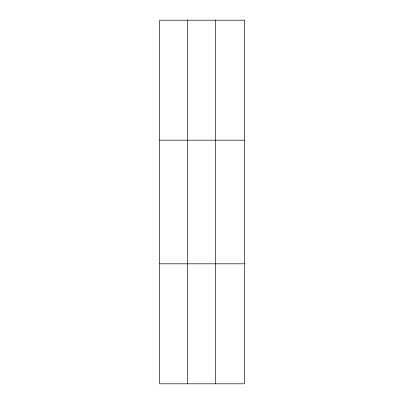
<?xml version="1.0" encoding="UTF-8"?>
<svg xmlns="http://www.w3.org/2000/svg" width="404" height="404" viewBox="0 0 404 404"><rect width="100%" height="100%" fill="white"/><g stroke="black" fill="none" stroke-linecap="round" stroke-linejoin="round"><path stroke-width="0.61" d="M187.613 383.8L187.613 20.2M215.539 383.8L215.539 20.2M159.686 140.188L244.314 140.188M159.686 263.812L244.314 263.812M244.314 20.2L244.314 383.8L159.686 383.8L159.686 20.2L244.314 20.2"/></g></svg>
